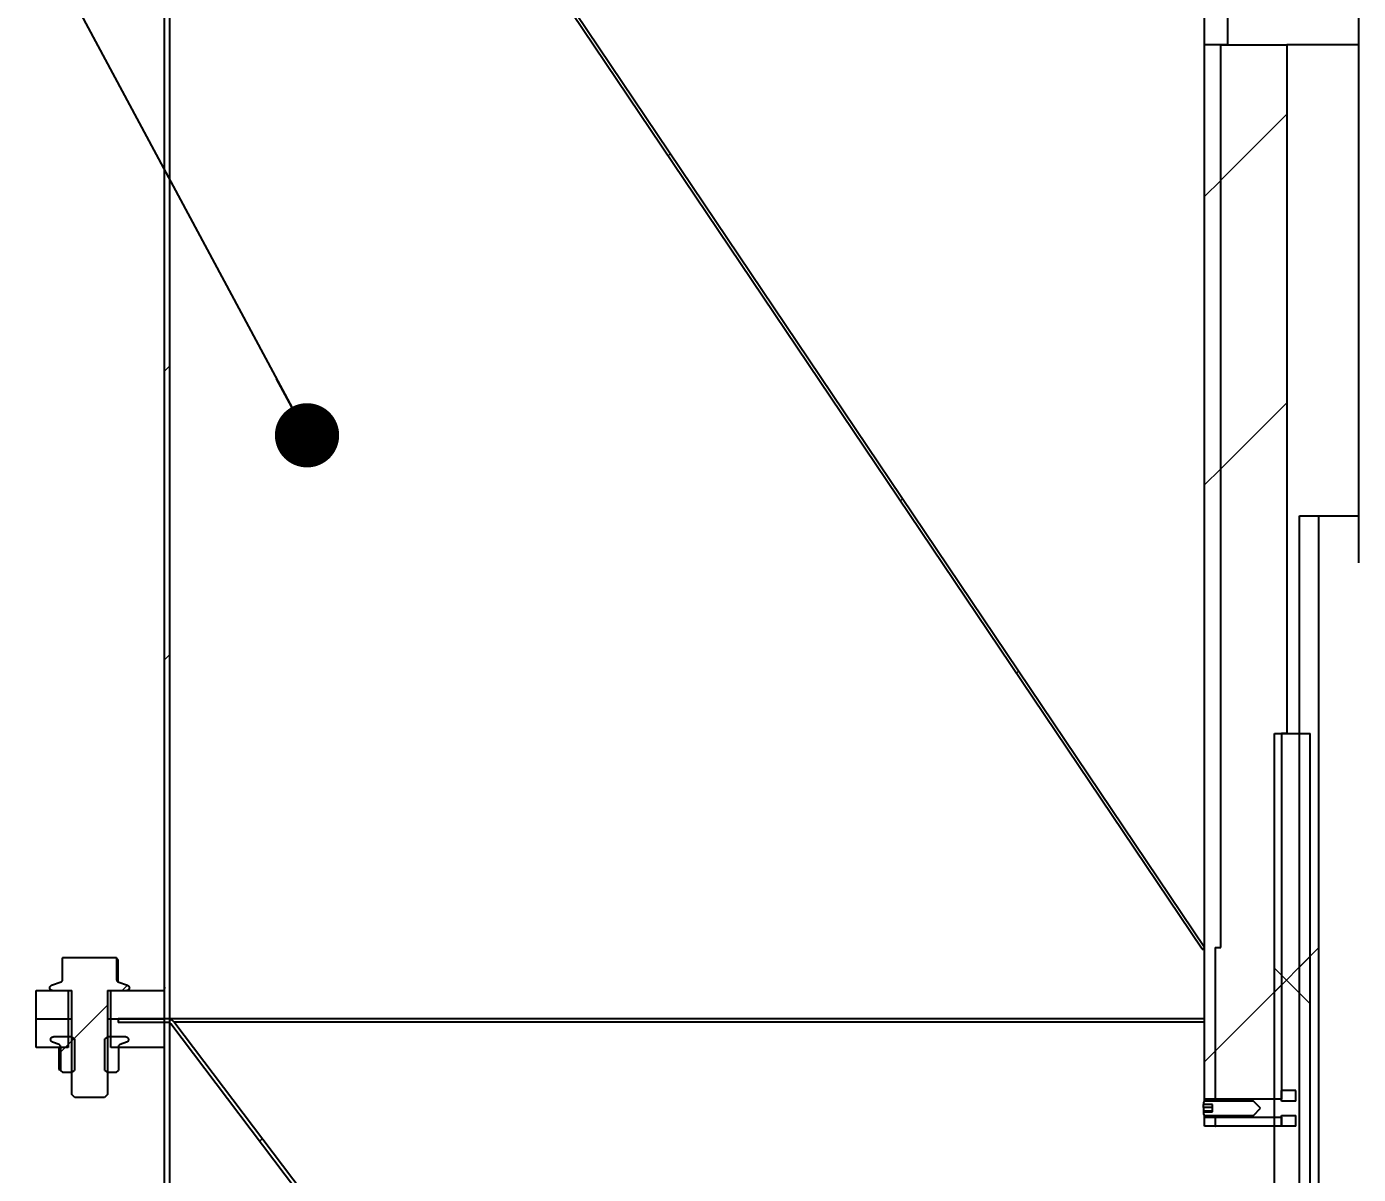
# Model space of a CAD drawing. Header units: millimetres. Extents: x 2 to 418, y 2 to 295.
# Drawn here: x 103.87 to 124.6, y 187.81 to 205.67 of the extents above; entities that cross this region are included whole.
import ezdxf

# ---------------------------------------------------------------- set-up
doc = ezdxf.new("R2010")
doc.units = ezdxf.units.MM
doc.styles.add('SLDTEXTSTYLE0', font='TXT', dxfattribs={"width": 0.75})
doc.dimstyles.new('SLDDIMSTYLE1', dxfattribs={"dimtxt": 2.116667, "dimasz": 1.5, "dimexe": 0, "dimexo": 0.0625, "dimgap": 0.529167, "dimtad": 1, "dimdec": 1, "dimlfac": 18, "dimrnd": 1e-09, "dimzin": 4, "dimdsep": 46, "dimtxsty": 'SLDTEXTSTYLE0', "dimsah": 1, "dimcen": 0.09, "dimadec": 0, "dimazin": 1, "dimtfac": 1, "dimtdec": 0, "dimtofl": 0, "dimtmove": 0, "dimatfit": 3, "dimfxl": 1, "dimfrac": 2, "dimtolj": 1, "dimtzin": 12, "dimarcsym": 0})
doc.dimstyles.new('SLDDIMSTYLE3', dxfattribs={"dimtxt": 0.18, "dimasz": 1, "dimexe": 0, "dimexo": 0.0625, "dimgap": 0, "dimtad": 0, "dimtih": 1, "dimtoh": 1, "dimdec": 0, "dimrnd": 1e-09, "dimzin": 0, "dimdsep": 46, "dimtxsty": 'Standard', "dimblk1": 'DOT', "dimblk2": 'DOT', "dimsah": 1, "dimcen": 0.09, "dimadec": 0, "dimazin": 0, "dimtfac": 1, "dimtdec": 0, "dimtofl": 0, "dimtmove": 0, "dimatfit": 3, "dimldrblk": 'DOT', "dimfxl": 1, "dimfrac": 2, "dimtolj": 1, "dimtzin": 0, "dimarcsym": 0})

# ---------------------------------------------------------------- blocks, each defined once
blk = doc.blocks.new('_D_5')
at = {"color": 7, "linetype": 'Continuous', "lineweight": 18, "transparency": 16777216}
for p, q in [((103.016, 215.226), (95.014, 215.226)), ((96.014, 175.615), (96.014, 215.226)), ((115.127, 175.615), (95.014, 175.615))]:
    blk.add_line(p, q, dxfattribs=at)
for points in [[(96.014, 215.226), (95.514, 213.726), (96.514, 213.726)], [(96.014, 175.615), (96.514, 177.115), (95.514, 177.115)]]:
    blk.add_solid(points, dxfattribs=at)
at = {"color": 7, "linetype": 'Continuous', "lineweight": 18, "transparency": 16777216, "insert": (93.285, 194.794), "char_height": 2.1167, "attachment_point": 1, "rotation": 90, "style": 'SLDTEXTSTYLE0'}
blk.add_mtext('713.0', dxfattribs=at)
blk = doc.blocks.new('_DOT')
at = {"color": 0, "linetype": 'ByBlock', "lineweight": -2}
blk.add_line((-0.5, 0), (-1, 0), dxfattribs=at)
at = {"color": 0, "linetype": 'ByBlock', "const_width": 0.5}
blk.add_lwpolyline([(-0.25, 0, 1), (0.25, 0, 1)], format="xyb", close=True, dxfattribs=at)

msp = doc.modelspace()

# ---------------------------------------------------------------- hatches: boundary and pattern name
at = {"linetype": 'Continuous', "lineweight": 18}
h = msp.add_hatch(dxfattribs=at)
h.set_pattern_fill('ANSI32', style=0)
h.paths.add_polyline_path([(122.2079, 262.0036), (122.2079, 205.3925), (122.569, 205.3925), (122.569, 262.0036)], flags=0)
h = msp.add_hatch(dxfattribs=at)
h.set_pattern_fill('ANSI32', style=0)
edge = h.paths.add_edge_path(flags=0)
edge.add_line((122.2079, 191.3369), (106.1537, 215.1865))
edge.add_arc((106.08, 215.1369), 0.0889, 33.94606, 90)
edge.add_line((106.08, 215.2258), (105.4606, 215.2258))
edge.add_line((105.4606, 215.2258), (105.4606, 215.1814))
edge.add_line((105.4606, 215.1814), (106.08, 215.1814))
edge.add_arc((106.08, 215.1369), 0.0444, 33.94606, 90, ccw=False)
edge.add_line((106.1169, 215.1617), (122.171, 191.3121))
edge.add_line((122.171, 191.3121), (122.2079, 191.3369))
h = msp.add_hatch(dxfattribs=at)
h.set_pattern_fill('ANSI32', style=0)
h.paths.add_polyline_path([(106.0995, 190.2258), (106.0995, 215.2258), (106.0162, 215.2258), (106.0162, 190.2258)], flags=0)
h = msp.add_hatch(dxfattribs=at)
h.set_pattern_fill('ANSI32', angle=3e-322, style=0)
h.paths.add_polyline_path([(122.3745, 191.3369), (122.4579, 191.3369), (122.4579, 205.3925), (122.2079, 205.3925), (122.2079, 188.9758), (122.3745, 188.9758)], flags=0)
h = msp.add_hatch(dxfattribs=at)
h.set_pattern_fill('ANSI32', style=0)
h.paths.add_polyline_path([(122.4606, 191.3369), (122.3773, 191.3369), (122.3773, 188.9758), (123.4051, 188.9758), (123.4051, 194.6702), (123.4884, 194.6702), (123.4884, 205.3925), (122.4606, 205.3925)], flags=0)
h = msp.add_hatch(dxfattribs=at)
h.set_pattern_fill('ANSI32', style=0)
h.paths.add_polyline_path([(123.6828, 198.0589), (123.6828, 133.3366), (123.9884, 133.3366), (123.9884, 198.0589)], flags=0)
h = msp.add_hatch(dxfattribs=at)
h.set_pattern_fill('ANSI37', style=0)
h.paths.add_polyline_path([(123.2939, 194.6702), (123.2939, 169.6702), (123.8495, 169.6702), (123.8495, 194.6702)], flags=0)
h = msp.add_hatch(dxfattribs=at)
h.set_pattern_fill('ANSI31', style=0)
edge = h.paths.add_edge_path(flags=0)
edge.add_line((105.1273, 189.0496), (105.1273, 190.6702))
edge.add_line((105.1273, 190.6702), (105.4273, 190.6702))
edge.add_spline(control_points=[(105.4273, 190.6702), (105.4286, 190.6702), (105.4299, 190.6703), (105.4312, 190.6704), (105.4359, 190.6709), (105.4405, 190.6721), (105.4447, 190.6741), (105.449, 190.676), (105.4529, 190.6787), (105.4563, 190.682), (105.4596, 190.6852), (105.4625, 190.6891), (105.4646, 190.6932), (105.4667, 190.6974), (105.468, 190.702), (105.4686, 190.7066), (105.4692, 190.7113), (105.469, 190.716), (105.4681, 190.7206), (105.4671, 190.7252), (105.4653, 190.7296), (105.4629, 190.7336), (105.4604, 190.7376), (105.4573, 190.7412), (105.4537, 190.7442), (105.4501, 190.7471), (105.4459, 190.7495), (105.4416, 190.7511)], knot_values=[0.002105, 0.002105, 0.002105, 0.002105, 0.0021759, 0.0021759, 0.0021759, 0.0024302, 0.0024302, 0.0024302, 0.0026845, 0.0026845, 0.0026845, 0.0029388, 0.0029388, 0.0029388, 0.0031931, 0.0031931, 0.0031931, 0.0034475, 0.0034475, 0.0034475, 0.0037018, 0.0037018, 0.0037018, 0.0039561, 0.0039561, 0.0039561, 0.0042098, 0.0042098, 0.0042098, 0.0042098], weights=[1, 1, 1, 1, 1, 1, 1, 1, 1, 1, 1, 1, 1, 1, 1, 1, 1, 1, 1, 1, 1, 1, 1, 1, 1, 1, 1, 1], degree=3, periodic=0)
edge.add_spline(control_points=[(105.4416, 190.7511), (105.3917, 190.7692), (105.3419, 190.7874), (105.292, 190.8055)], knot_values=[0.0217914, 0.0217914, 0.0217914, 0.0217914, 0.0246561, 0.0246561, 0.0246561, 0.0246561], weights=[1, 1, 1, 1], degree=3, periodic=0)
edge.add_spline(control_points=[(105.292, 190.8055), (105.2897, 190.8063), (105.2875, 190.8074), (105.2855, 190.8087), (105.2823, 190.8107), (105.2794, 190.8133), (105.2771, 190.8162), (105.2748, 190.8191), (105.2729, 190.8225), (105.2717, 190.826), (105.2704, 190.8295), (105.2698, 190.8333), (105.2698, 190.837)], knot_values=[0, 0, 0, 0, 0.0001308, 0.0001308, 0.0001308, 0.0003352, 0.0003352, 0.0003352, 0.0005382, 0.0005382, 0.0005382, 0.0007413, 0.0007413, 0.0007413, 0.0007413], weights=[1, 1, 1, 1, 1, 1, 1, 1, 1, 1, 1, 1, 1], degree=3, periodic=0)
edge.add_line((105.2698, 190.837), (105.2698, 191.1793))
edge.add_spline(control_points=[(105.2698, 191.1793), (105.2686, 191.18), (105.2674, 191.1807), (105.2662, 191.1814)], knot_values=[0.0020897, 0.0020897, 0.0020897, 0.0020897, 0.0021643, 0.0021643, 0.0021643, 0.0021643], weights=[1, 1, 1, 1], degree=3, periodic=0)
edge.add_line((105.2662, 191.1814), (104.4329, 191.1814))
edge.add_spline(control_points=[(104.4329, 191.1814), (104.4317, 191.1807), (104.4305, 191.18), (104.4293, 191.1793)], knot_values=[0.0000004, 0.0000004, 0.0000004, 0.0000004, 0.0000753, 0.0000753, 0.0000753, 0.0000753], weights=[1, 1, 1, 1], degree=3, periodic=0)
edge.add_line((104.4293, 191.1793), (104.4293, 190.837))
edge.add_spline(control_points=[(104.4293, 190.837), (104.4293, 190.8348), (104.429, 190.8325), (104.4286, 190.8303), (104.4278, 190.8266), (104.4264, 190.8229), (104.4244, 190.8197), (104.4224, 190.8165), (104.4199, 190.8135), (104.4169, 190.8111), (104.414, 190.8087), (104.4106, 190.8068), (104.407, 190.8055)], knot_values=[0, 0, 0, 0, 0.0001222, 0.0001222, 0.0001222, 0.0003281, 0.0003281, 0.0003281, 0.000535, 0.000535, 0.000535, 0.0007419, 0.0007419, 0.0007419, 0.0007419], weights=[1, 1, 1, 1, 1, 1, 1, 1, 1, 1, 1, 1, 1], degree=3, periodic=0)
edge.add_spline(control_points=[(104.407, 190.8055), (104.3572, 190.7873), (104.3073, 190.7692), (104.2575, 190.7511)], knot_values=[0.0419103, 0.0419103, 0.0419103, 0.0419103, 0.0448771, 0.0448771, 0.0448771, 0.0448771], weights=[1, 1, 1, 1], degree=3, periodic=0)
edge.add_spline(control_points=[(104.2575, 190.7511), (104.2551, 190.7502), (104.2527, 190.749), (104.2504, 190.7477), (104.2464, 190.7453), (104.2428, 190.7422), (104.2398, 190.7386), (104.2368, 190.7351), (104.2344, 190.7309), (104.2327, 190.7265), (104.2311, 190.7222), (104.2302, 190.7175), (104.2301, 190.7128), (104.23, 190.7081), (104.2307, 190.7034), (104.2321, 190.699), (104.2336, 190.6945), (104.2358, 190.6903), (104.2387, 190.6866), (104.2415, 190.6829), (104.245, 190.6796), (104.2489, 190.6771), (104.2528, 190.6745), (104.2572, 190.6726), (104.2617, 190.6715), (104.265, 190.6707), (104.2684, 190.6702), (104.2718, 190.6702)], knot_values=[0.0000006, 0.0000006, 0.0000006, 0.0000006, 0.0001413, 0.0001413, 0.0001413, 0.0003956, 0.0003956, 0.0003956, 0.00065, 0.00065, 0.00065, 0.0009043, 0.0009043, 0.0009043, 0.0011586, 0.0011586, 0.0011586, 0.0014129, 0.0014129, 0.0014129, 0.0016672, 0.0016672, 0.0016672, 0.0019215, 0.0019215, 0.0019215, 0.002105, 0.002105, 0.002105, 0.002105], weights=[1, 1, 1, 1, 1, 1, 1, 1, 1, 1, 1, 1, 1, 1, 1, 1, 1, 1, 1, 1, 1, 1, 1, 1, 1, 1, 1, 1], degree=3, periodic=0)
edge.add_line((104.2718, 190.6702), (104.5718, 190.6702))
edge.add_line((104.5718, 190.6702), (104.5718, 189.0496))
edge.add_spline(control_points=[(104.5718, 189.0496), (104.5732, 189.0481), (104.5747, 189.0466), (104.5762, 189.0451), (104.5901, 189.0313), (104.6039, 189.0174), (104.6178, 189.0036)], knot_values=[0.0120208, 0.0120208, 0.0120208, 0.0120208, 0.012135, 0.012135, 0.012135, 0.0131918, 0.0131918, 0.0131918, 0.0131918], weights=[1, 1, 1, 1, 1, 1, 1], degree=3, periodic=0)
edge.add_line((104.6178, 189.0036), (105.0813, 189.0036))
edge.add_spline(control_points=[(105.0813, 189.0036), (105.0966, 189.0189), (105.112, 189.0342), (105.1273, 189.0496)], knot_values=[0.0249813, 0.0249813, 0.0249813, 0.0249813, 0.0261504, 0.0261504, 0.0261504, 0.0261504], weights=[1, 1, 1, 1], degree=3, periodic=0)
h = msp.add_hatch(dxfattribs=at)
h.set_pattern_fill('ANSI32', style=0)
h.paths.add_polyline_path([(104.0162, 190.6702), (104.0162, 190.2258), (104.5162, 190.2258), (104.5162, 190.6702)], flags=0)
h = msp.add_hatch(dxfattribs=at)
h.set_pattern_fill('ANSI32', style=0)
h.paths.add_polyline_path([(105.1829, 190.2258), (106.0162, 190.2258), (106.0162, 190.6702), (105.1829, 190.6702)], flags=0)
h = msp.add_hatch(dxfattribs=at)
h.set_pattern_fill('ANSI32', style=0)
h.paths.add_polyline_path([(104.0162, 190.2258), (104.0162, 189.7814), (104.5162, 189.7814), (104.5162, 190.2258)], flags=0)
h = msp.add_hatch(dxfattribs=at)
h.set_pattern_fill('ANSI32', style=0)
h.paths.add_polyline_path([(105.1829, 189.7814), (106.0162, 189.7814), (106.0162, 190.2258), (105.1829, 190.2258)], flags=0)
h = msp.add_hatch(dxfattribs=at)
h.set_pattern_fill('ANSI32', style=0)
edge = h.paths.add_edge_path(flags=0)
edge.add_line((106.1163, 190.1482), (117.0038, 175.7593))
edge.add_arc((116.9595, 175.7258), 0.0556, -90, 37.11312, ccw=False)
edge.add_line((116.9595, 175.6702), (116.4606, 175.6702))
edge.add_line((116.4606, 175.6702), (116.4606, 175.6147))
edge.add_line((116.4606, 175.6147), (116.9595, 175.6147))
edge.add_arc((116.9595, 175.7258), 0.1111, 270, 397.11312)
edge.add_line((117.0481, 175.7928), (106.1607, 190.1817))
edge.add_arc((106.072, 190.1147), 0.1111, 37.11312, 90)
edge.add_line((106.072, 190.2258), (105.294, 190.2258))
edge.add_line((105.294, 190.2258), (105.294, 190.1702))
edge.add_line((105.294, 190.1702), (106.072, 190.1702))
edge.add_arc((106.072, 190.1147), 0.0556, 37.11312, 90, ccw=False)
h = msp.add_hatch(dxfattribs=at)
h.set_pattern_fill('ANSI32', style=0)
h.paths.add_polyline_path([(106.0162, 190.2258), (106.0162, 129.1147), (106.0995, 129.1147), (106.0995, 190.2258)], flags=0)
h = msp.add_hatch(dxfattribs=at)
h.set_pattern_fill('ANSI31', style=0)
edge = h.paths.add_edge_path(flags=0)
edge.add_spline(control_points=[(104.3739, 189.8277), (104.377, 189.8266), (104.3799, 189.8251), (104.3826, 189.8232), (104.3859, 189.821), (104.3888, 189.8183), (104.3913, 189.8152), (104.3935, 189.8122), (104.3954, 189.8089), (104.3966, 189.8055), (104.3979, 189.802), (104.3986, 189.7982), (104.3986, 189.7945)], knot_values=[0, 0, 0, 0, 0.0001774, 0.0001774, 0.0001774, 0.0003902, 0.0003902, 0.0003902, 0.0005906, 0.0005906, 0.0005906, 0.0007919, 0.0007919, 0.0007919, 0.0007919], weights=[1, 1, 1, 1, 1, 1, 1, 1, 1, 1, 1, 1, 1], degree=3, periodic=0)
edge.add_line((104.3986, 189.7945), (104.3986, 189.422))
edge.add_spline(control_points=[(104.3986, 189.422), (104.41, 189.4122), (104.4214, 189.4023), (104.4329, 189.3925)], knot_values=[0.0000003, 0.0000003, 0.0000003, 0.0000003, 0.0008156, 0.0008156, 0.0008156, 0.0008156], weights=[1, 1, 1, 1], degree=3, periodic=0)
edge.add_line((104.4329, 189.3925), (104.5718, 189.3925))
edge.add_spline(control_points=[(104.5718, 189.3925), (104.5856, 189.4022), (104.5995, 189.4119), (104.6134, 189.4216)], knot_values=[0.0117226, 0.0117226, 0.0117226, 0.0117226, 0.0126381, 0.0126381, 0.0126381, 0.0126381], weights=[1, 1, 1, 1], degree=3, periodic=0)
edge.add_line((104.6134, 189.4216), (104.6134, 189.9174))
edge.add_spline(control_points=[(104.6134, 189.9174), (104.5995, 189.9272), (104.5856, 189.9369), (104.5718, 189.9466)], knot_values=[0.022972, 0.022972, 0.022972, 0.022972, 0.0238799, 0.0238799, 0.0238799, 0.0238799], weights=[1, 1, 1, 1], degree=3, periodic=0)
edge.add_line((104.5718, 189.9466), (104.5718, 189.948))
edge.add_line((104.5718, 189.948), (104.2869, 189.948))
edge.add_spline(control_points=[(104.2869, 189.948), (104.2856, 189.948), (104.2842, 189.948), (104.2829, 189.9478), (104.2781, 189.9474), (104.2733, 189.9461), (104.269, 189.9441), (104.2646, 189.9421), (104.2605, 189.9393), (104.2571, 189.9359), (104.2536, 189.9326), (104.2507, 189.9286), (104.2485, 189.9243), (104.2464, 189.92), (104.2449, 189.9153), (104.2443, 189.9105), (104.2437, 189.9057), (104.2439, 189.9008), (104.2449, 189.8961), (104.2459, 189.8914), (104.2478, 189.8868), (104.2503, 189.8827), (104.2528, 189.8786), (104.256, 189.8748), (104.2597, 189.8718), (104.2634, 189.8688), (104.2677, 189.8663), (104.2722, 189.8647)], knot_values=[0.0021704, 0.0021704, 0.0021704, 0.0021704, 0.0022435, 0.0022435, 0.0022435, 0.0025057, 0.0025057, 0.0025057, 0.0027679, 0.0027679, 0.0027679, 0.0030302, 0.0030302, 0.0030302, 0.0032924, 0.0032924, 0.0032924, 0.0035546, 0.0035546, 0.0035546, 0.0038168, 0.0038168, 0.0038168, 0.0040791, 0.0040791, 0.0040791, 0.0043407, 0.0043407, 0.0043407, 0.0043407], weights=[1, 1, 1, 1, 1, 1, 1, 1, 1, 1, 1, 1, 1, 1, 1, 1, 1, 1, 1, 1, 1, 1, 1, 1, 1, 1, 1, 1], degree=3, periodic=0)
edge.add_spline(control_points=[(104.2722, 189.8647), (104.3061, 189.8524), (104.34, 189.84), (104.3739, 189.8277)], knot_values=[0.0212363, 0.0212363, 0.0212363, 0.0212363, 0.0231831, 0.0231831, 0.0231831, 0.0231831], weights=[1, 1, 1, 1], degree=3, periodic=0)
h = msp.add_hatch(dxfattribs=at)
h.set_pattern_fill('ANSI31', style=0)
edge = h.paths.add_edge_path(flags=0)
edge.add_spline(control_points=[(105.3005, 189.7945), (105.3005, 189.7962), (105.3007, 189.7978), (105.3009, 189.7995), (105.3016, 189.8036), (105.3031, 189.8076), (105.3052, 189.8112), (105.3074, 189.815), (105.3104, 189.8184), (105.3138, 189.8212), (105.3172, 189.824), (105.3211, 189.8262), (105.3252, 189.8277)], knot_values=[0, 0, 0, 0, 0.0000896, 0.0000896, 0.0000896, 0.0003178, 0.0003178, 0.0003178, 0.0005585, 0.0005585, 0.0005585, 0.0007985, 0.0007985, 0.0007985, 0.0007985], weights=[1, 1, 1, 1, 1, 1, 1, 1, 1, 1, 1, 1, 1], degree=3, periodic=0)
edge.add_spline(control_points=[(105.3252, 189.8277), (105.3591, 189.84), (105.393, 189.8524), (105.4268, 189.8647)], knot_values=[0.0417317, 0.0417317, 0.0417317, 0.0417317, 0.0437472, 0.0437472, 0.0437472, 0.0437472], weights=[1, 1, 1, 1], degree=3, periodic=0)
edge.add_spline(control_points=[(105.4268, 189.8647), (105.4293, 189.8656), (105.4318, 189.8668), (105.4341, 189.8681), (105.4382, 189.8706), (105.442, 189.8738), (105.4451, 189.8775), (105.4482, 189.8812), (105.4507, 189.8855), (105.4523, 189.89), (105.454, 189.8945), (105.455, 189.8993), (105.4551, 189.9041), (105.4552, 189.9089), (105.4545, 189.9138), (105.453, 189.9184), (105.4515, 189.923), (105.4492, 189.9273), (105.4462, 189.9312), (105.4433, 189.935), (105.4397, 189.9383), (105.4357, 189.941), (105.4317, 189.9436), (105.4271, 189.9456), (105.4225, 189.9468), (105.4191, 189.9476), (105.4156, 189.948), (105.4121, 189.948)], knot_values=[0.0000006, 0.0000006, 0.0000006, 0.0000006, 0.0001457, 0.0001457, 0.0001457, 0.0004079, 0.0004079, 0.0004079, 0.0006701, 0.0006701, 0.0006701, 0.0009324, 0.0009324, 0.0009324, 0.0011946, 0.0011946, 0.0011946, 0.0014568, 0.0014568, 0.0014568, 0.001719, 0.001719, 0.001719, 0.0019813, 0.0019813, 0.0019813, 0.0021704, 0.0021704, 0.0021704, 0.0021704], weights=[1, 1, 1, 1, 1, 1, 1, 1, 1, 1, 1, 1, 1, 1, 1, 1, 1, 1, 1, 1, 1, 1, 1, 1, 1, 1, 1, 1], degree=3, periodic=0)
edge.add_line((105.4121, 189.948), (105.1273, 189.948))
edge.add_line((105.1273, 189.948), (105.1273, 189.9466))
edge.add_spline(control_points=[(105.1273, 189.9466), (105.1134, 189.9369), (105.0995, 189.9272), (105.0856, 189.9174)], knot_values=[0.0117234, 0.0117234, 0.0117234, 0.0117234, 0.012639, 0.012639, 0.012639, 0.012639], weights=[1, 1, 1, 1], degree=3, periodic=0)
edge.add_line((105.0856, 189.9174), (105.0856, 189.4216))
edge.add_spline(control_points=[(105.0856, 189.4216), (105.0995, 189.4119), (105.1134, 189.4022), (105.1273, 189.3925)], knot_values=[0.0229711, 0.0229711, 0.0229711, 0.0229711, 0.0238791, 0.0238791, 0.0238791, 0.0238791], weights=[1, 1, 1, 1], degree=3, periodic=0)
edge.add_line((105.1273, 189.3925), (105.2662, 189.3925))
edge.add_spline(control_points=[(105.2662, 189.3925), (105.2776, 189.4023), (105.2891, 189.4122), (105.3005, 189.4221)], knot_values=[0.0000003, 0.0000003, 0.0000003, 0.0000003, 0.0008166, 0.0008166, 0.0008166, 0.0008166], weights=[1, 1, 1, 1], degree=3, periodic=0)
edge.add_line((105.3005, 189.4221), (105.3005, 189.7945))
h = msp.add_hatch(dxfattribs=at)
h.set_pattern_fill('ANSI32', style=0)
h.paths.add_polyline_path([(123.6273, 188.948), (123.6273, 189.1147), (123.4051, 189.1147), (123.4051, 188.948)], flags=0)
h = msp.add_hatch(dxfattribs=at)
h.set_pattern_fill('ANSI31', style=0)
h.paths.add_polyline_path([(122.9688, 188.7258), (123.0796, 188.8366), (123.0796, 188.8372), (122.9688, 188.948), (122.2032, 188.948), (122.1907, 188.9264), (122.1907, 188.8937), (122.3296, 188.8937), (122.3296, 188.7801), (122.1907, 188.7801), (122.1907, 188.7475), (122.2032, 188.7258)], flags=0)
h = msp.add_hatch(dxfattribs=at)
h.set_pattern_fill('ANSI32', angle=3e-322, style=0)
h.paths.add_polyline_path([(122.2079, 188.5591), (122.3745, 188.5591), (122.3745, 188.698), (122.2079, 188.698)], flags=0)
h = msp.add_hatch(dxfattribs=at)
h.set_pattern_fill('ANSI32', style=0)
h.paths.add_polyline_path([(123.4051, 188.5591), (123.4051, 188.698), (122.3773, 188.698), (122.3773, 188.5591)], flags=0)
h = msp.add_hatch(dxfattribs=at)
h.set_pattern_fill('ANSI32', style=0)
h.paths.add_polyline_path([(123.4051, 188.5591), (123.6273, 188.5591), (123.6273, 188.7258), (123.4051, 188.7258)], flags=0)

# ---------------------------------------------------------------- linework, layer by layer
at = {"color": 7, "linetype": 'Continuous', "lineweight": 25}
for p, q in [((122.2079, 205.3925), (122.2079, 262.0036)), ((122.569, 205.3925), (122.569, 262.0036)), ((124.6013, 258.4407), (124.6013, 197.3296)), ((106.0162, 190.2258), (106.0162, 215.2258)), ((106.0995, 190.2258), (106.0995, 215.2258)), ((122.171, 191.3121), (106.1169, 215.1617)), ((122.2079, 191.3369), (106.1537, 215.1865)), ((122.2079, 188.9758), (122.2079, 205.3925)), ((122.4579, 205.3925), (122.2079, 205.3925)), ((122.569, 205.3925), (122.2079, 205.3925)), ((122.4579, 191.3369), (122.4579, 205.3925)), ((122.4606, 191.3369), (122.4606, 205.3925)), ((122.4606, 205.3925), (123.4884, 205.3925)), ((123.4884, 205.3925), (123.4884, 194.6702)), ((124.6013, 205.3925), (123.4884, 205.3925)), ((123.6828, 198.0589), (123.9884, 198.0589)), ((123.6828, 133.3366), (123.6828, 198.0589)), ((123.9884, 198.0589), (124.6013, 198.0589)), ((123.9884, 133.3366), (123.9884, 198.0589)), ((124.6013, 197.3296), (124.6013, 197.3296)), ((123.2939, 194.6702), (123.8495, 194.6702)), ((123.2939, 169.6702), (123.2939, 194.6702)), ((123.4051, 194.6702), (123.4051, 188.9758)), ((123.4884, 194.6702), (123.4051, 194.6702)), ((123.8495, 169.6702), (123.8495, 194.6702)), ((104.4329, 191.1814), (104.4292, 191.1793)), ((104.4329, 191.1814), (104.4293, 191.1793)), ((104.4293, 190.837), (104.4293, 191.1793)), ((104.4329, 191.1814), (105.2662, 191.1814)), ((105.2699, 191.1792), (105.2662, 191.1814)), ((105.2698, 191.1793), (105.2662, 191.1814)), ((105.2698, 191.1793), (105.2698, 190.837)), ((105.2698, 191.1793), (105.294, 191.1441)), ((105.294, 190.8163), (105.294, 191.1441)), ((122.2079, 191.3369), (122.171, 191.3121)), ((122.171, 191.3121), (122.2079, 191.3121)), ((122.3745, 191.3369), (122.3745, 188.9758)), ((122.3745, 191.3369), (122.4579, 191.3369)), ((122.3773, 188.9758), (122.3773, 191.3369)), ((122.3773, 191.3369), (122.4606, 191.3369)), ((104.2575, 190.7511), (104.407, 190.8055)), ((105.2698, 190.837), (105.294, 190.8163)), ((105.292, 190.8055), (105.4416, 190.7511)), ((104.0162, 190.2258), (104.0162, 190.6702)), ((104.0162, 190.6702), (104.5162, 190.6702)), ((104.2718, 190.6702), (104.5718, 190.6702)), ((104.5162, 190.6702), (104.5162, 190.2258)), ((104.5718, 189.0496), (104.5718, 190.6702)), ((105.1273, 190.6702), (105.4273, 190.6702)), ((105.1273, 190.6702), (105.1273, 189.0496)), ((105.1829, 190.2258), (105.1829, 190.6702)), ((105.1829, 190.6702), (106.0162, 190.6702)), ((106.0162, 190.2258), (106.0162, 190.6702)), ((104.0162, 190.2258), (104.5162, 190.2258)), ((104.0162, 189.7814), (104.0162, 190.2258)), ((104.5162, 190.2258), (104.5718, 190.2258)), ((104.5162, 190.2258), (104.5162, 189.7814)), ((105.1273, 190.2258), (105.1829, 190.2258)), ((105.1829, 190.2258), (106.0162, 190.2258)), ((105.1829, 189.7814), (105.1829, 190.2258)), ((105.294, 190.2258), (105.294, 190.1702)), ((106.072, 190.2258), (105.294, 190.2258)), ((106.072, 190.1702), (105.294, 190.1702)), ((106.0995, 190.2258), (106.0162, 190.2258)), ((106.0162, 189.7814), (106.0162, 190.2258)), ((106.0162, 129.1147), (106.0162, 190.2258)), ((122.2079, 190.2258), (106.0995, 190.2258)), ((106.0995, 129.1147), (106.0995, 190.2258)), ((117.0038, 175.7593), (106.1163, 190.1482)), ((117.0481, 175.7928), (106.1607, 190.1817)), ((104.5718, 189.948), (104.2869, 189.948)), ((104.5718, 189.9466), (104.5718, 189.948)), ((104.6134, 189.9174), (104.5718, 189.9466)), ((104.6134, 189.9174), (104.6134, 189.4216)), ((105.1273, 189.9466), (105.0856, 189.9174)), ((105.0856, 189.4216), (105.0856, 189.9174)), ((105.1273, 189.948), (105.1273, 189.9466)), ((105.4121, 189.948), (105.1273, 189.948)), ((104.5162, 189.7814), (104.0162, 189.7814)), ((104.3739, 189.8277), (104.2722, 189.8647)), ((104.3725, 189.7814), (104.3725, 189.448)), ((104.3986, 189.7945), (104.3986, 189.422)), ((106.0162, 189.7814), (105.1829, 189.7814)), ((105.3005, 189.7945), (105.3005, 189.4221)), ((105.4268, 189.8647), (105.3252, 189.8277)), ((104.3986, 189.422), (104.4329, 189.3925)), ((104.5718, 189.3925), (104.4329, 189.3925)), ((104.5718, 189.3925), (104.6134, 189.4216)), ((105.0856, 189.4216), (105.1273, 189.3925)), ((105.2662, 189.3925), (105.1273, 189.3925)), ((105.2662, 189.3925), (105.3005, 189.4221)), ((123.4051, 188.948), (123.4051, 189.1147)), ((123.6273, 189.1147), (123.4051, 189.1147)), ((123.6273, 188.948), (123.6273, 189.1147)), ((104.6178, 189.0036), (104.5718, 189.0496)), ((105.0813, 189.0036), (104.6178, 189.0036)), ((105.1273, 189.0496), (105.0813, 189.0036)), ((122.2032, 188.948), (122.1907, 188.9264)), ((122.1907, 188.9264), (122.1907, 188.8937)), ((122.3296, 188.8937), (122.1907, 188.8937)), ((122.1907, 188.8502), (122.1907, 188.8937)), ((122.9688, 188.948), (122.2032, 188.948)), ((122.3745, 188.9758), (122.2079, 188.9758)), ((122.3296, 188.7801), (122.3296, 188.8937)), ((123.4051, 188.9758), (122.3773, 188.9758)), ((123.0796, 188.8372), (122.9688, 188.948)), ((123.6273, 188.948), (123.4051, 188.948)), ((122.3296, 188.8502), (122.1907, 188.8502)), ((122.1907, 188.8502), (122.1907, 188.7892)), ((122.3296, 188.7892), (122.1907, 188.7892)), ((122.1907, 188.7892), (122.1907, 188.7801)), ((122.1907, 188.7801), (122.1907, 188.7475)), ((122.1907, 188.7801), (122.3296, 188.7801)), ((122.1907, 188.7475), (122.2032, 188.7258)), ((122.2032, 188.7258), (122.9688, 188.7258)), ((122.2079, 188.698), (122.3745, 188.698)), ((122.2079, 188.5591), (122.2079, 188.698)), ((122.3745, 188.698), (122.3745, 188.5591)), ((122.3773, 188.698), (123.4051, 188.698)), ((122.3773, 188.5591), (122.3773, 188.698)), ((122.9688, 188.7258), (123.0796, 188.8366)), ((123.0796, 188.8366), (123.0796, 188.8372)), ((123.4051, 188.7258), (123.6273, 188.7258)), ((123.4051, 188.5591), (123.4051, 188.7258)), ((123.4051, 188.698), (123.4051, 188.5591)), ((123.6273, 188.5591), (123.6273, 188.7258)), ((122.3745, 188.5591), (122.2079, 188.5591)), ((122.3745, 188.5591), (122.3773, 188.5591)), ((123.4051, 188.5591), (122.3773, 188.5591)), ((123.6273, 188.5591), (123.4051, 188.5591))]:
    msp.add_line(p, q, dxfattribs=at)
at = {"color": 8, "linetype": 'Continuous', "lineweight": 25}
msp.add_line((106.1607, 190.1817), (122.2079, 190.1817), dxfattribs=at)
at = {"color": 7, "linetype": 'Continuous', "lineweight": 25}
for centre, radius, start, end in [((106.0564, 190.7119), 0.0417, 164.62639, 195.37361), ((106.072, 190.1147), 0.1111, 37.11312, 90), ((106.072, 190.1147), 0.0556, 37.11312, 90)]:
    msp.add_arc(centre, radius, start, end, dxfattribs=at)
for points, knots in [([(104.2718, 190.6702), (104.2684, 190.6705), (104.2603, 190.6711), (104.2485, 190.6764), (104.238, 190.6861), (104.2314, 190.6987), (104.2293, 190.7128), (104.232, 190.7268), (104.2392, 190.7391), (104.2484, 190.7472), (104.2551, 190.75), (104.2575, 190.7511)], [0, 0, 0, 0, 0.0871855, 0.2079462, 0.3287068, 0.4494675, 0.5702282, 0.6909889, 0.8117496, 0.9325103, 1, 1, 1, 1]), ([(104.407, 190.8055), (104.4105, 190.8071), (104.4174, 190.8105), (104.4249, 190.8194), (104.4288, 190.8287), (104.4291, 190.8347), (104.4293, 190.837)], [0, 0, 0, 0, 0.2784228, 0.5568922, 0.8340072, 1, 1, 1, 1]), ([(105.2698, 190.837), (105.2702, 190.8333), (105.2709, 190.8258), (105.2767, 190.8158), (105.2841, 190.809), (105.2898, 190.8065), (105.292, 190.8055)], [0, 0, 0, 0, 0.2735205, 0.5469675, 0.8222871, 1, 1, 1, 1]), ([(105.2967, 190.8038), (105.2964, 190.8043), (105.2944, 190.8081), (105.2942, 190.8125), (105.294, 190.8163)], [0, 0, 0, 0, 0.14761541, 1, 1, 1, 1]), ([(105.4416, 190.7511), (105.4458, 190.749), (105.4543, 190.745), (105.4635, 190.734), (105.4688, 190.7208), (105.4694, 190.7065), (105.4653, 190.6929), (105.4568, 190.6814), (105.4451, 190.6734), (105.4346, 190.6705), (105.4286, 190.6703), (105.4273, 190.6702)], [0, 0, 0, 0, 0.1205164, 0.2413095, 0.3621027, 0.4828959, 0.603689, 0.7244822, 0.8452754, 0.9660685, 1, 1, 1, 1]), ([(104.2722, 189.8647), (104.2679, 189.8668), (104.2591, 189.871), (104.2496, 189.8823), (104.2441, 189.8959), (104.2435, 189.9106), (104.2478, 189.9247), (104.2565, 189.9365), (104.2686, 189.9448), (104.2794, 189.9478), (104.2856, 189.948), (104.2869, 189.948)], [0, 0, 0, 0, 0.1205247, 0.2413179, 0.3621111, 0.4829043, 0.6036975, 0.7244906, 0.8452838, 0.966077, 1, 1, 1, 1]), ([(105.4121, 189.948), (105.4156, 189.9478), (105.4239, 189.9472), (105.4361, 189.9416), (105.4469, 189.9317), (105.4537, 189.9186), (105.4559, 189.9041), (105.4531, 189.8897), (105.4457, 189.877), (105.4362, 189.8687), (105.4293, 189.8657), (105.4268, 189.8647)], [0, 0, 0, 0, 0.0871939, 0.2079546, 0.3287153, 0.449476, 0.5702366, 0.6909973, 0.811758, 0.9325187, 1, 1, 1, 1]), ([(104.3986, 189.7945), (104.3982, 189.7982), (104.3974, 189.8057), (104.3915, 189.8157), (104.3835, 189.8234), (104.3769, 189.8263), (104.3739, 189.8277)], [0, 0, 0, 0, 0.2535818, 0.5065668, 0.7751967, 1, 1, 1, 1]), ([(105.3252, 189.8277), (105.3212, 189.8258), (105.3132, 189.822), (105.3047, 189.8118), (105.3009, 189.802), (105.3006, 189.7962), (105.3005, 189.7945)], [0, 0, 0, 0, 0.3003989, 0.6013018, 0.8863259, 1, 1, 1, 1]), ([(104.3725, 189.448), (104.3803, 189.4397), (104.3889, 189.4304), (104.3977, 189.4228), (104.3986, 189.422)], [0, 0, 0, 0, 0.9055566, 1, 1, 1, 1]), ([(122.2084, 188.948), (122.2084, 188.9506), (122.2082, 188.9637), (122.2079, 188.9733), (122.2079, 188.9751), (122.2079, 188.9758)], [0, 0, 0, 0, 0.12916871, 0.6642544, 1, 1, 1, 1]), ([(122.3751, 188.948), (122.375, 188.9559), (122.3746, 188.9721), (122.3746, 188.9746), (122.3745, 188.9758)], [0, 0, 0, 0, 0.4869802, 1, 1, 1, 1]), ([(122.3779, 188.948), (122.3778, 188.9503), (122.3776, 188.9632), (122.3773, 188.9731), (122.3773, 188.975), (122.3773, 188.9758)], [0, 0, 0, 0, 0.1144982, 0.6485616, 1, 1, 1, 1]), ([(122.2079, 188.698), (122.2079, 188.6989), (122.2079, 188.701), (122.2082, 188.711), (122.2084, 188.7236), (122.2084, 188.7256)], [0, 0, 0, 0, 0.3684796, 0.9033125, 1, 1, 1, 1]), ([(122.3745, 188.698), (122.3745, 188.6982), (122.3746, 188.6991), (122.3747, 188.7063), (122.375, 188.7209), (122.3751, 188.7258)], [0, 0, 0, 0, 0.1863784, 0.7264223, 1, 1, 1, 1]), ([(122.3773, 188.698), (122.3773, 188.698), (122.3773, 188.6981), (122.3774, 188.7026), (122.3777, 188.7185), (122.3779, 188.7258)], [0, 0, 0, 0, 0.01641527, 0.54924402, 1, 1, 1, 1])]:
    msp.add_open_spline(points, degree=3, knots=knots, dxfattribs=at)

# ---------------------------------------------------------------- dimensions: what is measured, and where the dimension line sits
at = {"color": 7, "linetype": 'Continuous', "lineweight": 18}
dim = msp.add_linear_dim(base=(96.0136, 215.2258), p1=(116.1273, 175.6147), p2=(104.0162, 215.2258), angle=90, dimstyle='SLDDIMSTYLE1', dxfattribs=at)
dim.commit()
dim.dimension.update_dxf_attribs({"geometry": '_D_5', "text_midpoint": (96.0136, 198.3123), "dimtype": 160})

# ---------------------------------------------------------------- leaders
at = {"color": 7, "linetype": 'Continuous', "lineweight": 0}
msp.add_leader([(108.2349, 199.3126), (97.2952, 219.7064)], dimstyle='SLDDIMSTYLE3', dxfattribs=at)

doc.saveas('drawing.dxf')
